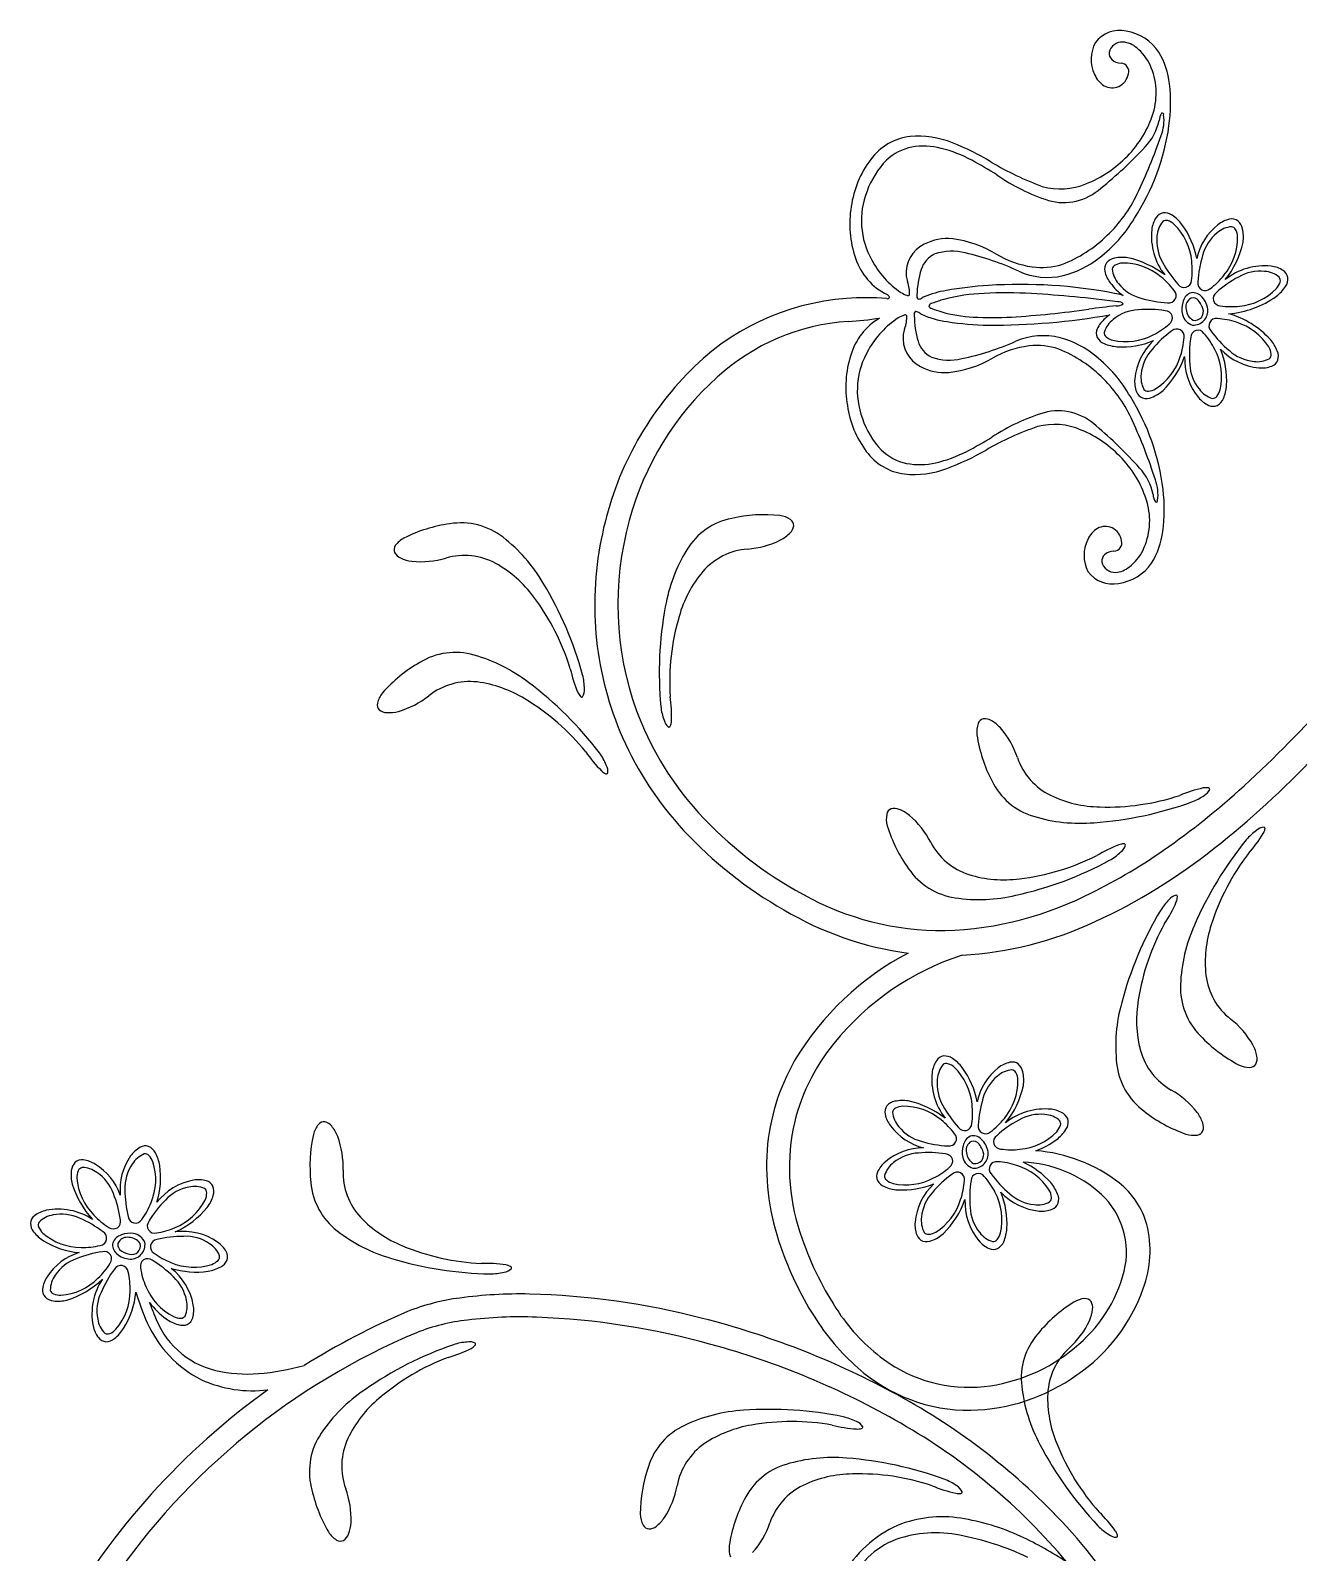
# Model space of a CAD drawing. Extents: x -4 to 4, y -4.07 to 4.07.
# Drawn here: x -3.013 to -1.74, y 2.048 to 3.576 of the extents above; entities that cross this region are included whole.
import ezdxf

# ---------------------------------------------------------------- set-up
doc = ezdxf.new("R2010")
doc.units = 0

msp = doc.modelspace()

# ---------------------------------------------------------------- linework, layer by layer
at = {"color": 7, "linetype": 'CONTINUOUS'}
for centre, radius, start, end in [((-1.920318, 3.545917), 0.029786, 76.787757, 143.652642), ((-1.921002, 3.527004), 0.048493, 33.790631, 81.113179), ((-1.913258, 3.546688), 0.035344, 151.466535, 205.311409), ((-1.917645, 3.550847), 0.013183, 85.722999, 167.929096), ((-1.91836, 3.541006), 0.023051, 47.910153, 85.775348), ((-1.921939, 3.552721), 0.008643, 174.136576, 225.280907), ((-1.918135, 3.557328), 0.014603, 227.394197, 267.945424), ((-1.932449, 3.521091), 0.047362, 24.904034, 51.413499), ((-1.947569, 3.513903), 0.077956, 5.976177, 30.932737), ((-1.922605, 3.540933), 0.024464, 202.484313, 238.025295), ((-1.928022, 3.534984), 0.017046, 294.343289, 350.656479), ((-1.918977, 3.534607), 0.008134, 342.914647, 447.757449), ((-1.951288, 3.512853), 0.06792, 342.82203, 384.514845), ((-1.927551, 3.534389), 0.01631, 240.591179, 293.69784), ((-2.029318, 3.502841), 0.160432, 351.776572, 366.865691), ((-1.987071, 3.523871), 0.105361, 315.222579, 342.844648), ((-2.124065, 3.413064), 0.056523, 96.365346, 144.101369), ((-2.122553, 3.374172), 0.095384, 68.617442, 94.677936), ((-2.096674, 3.511584), 0.228348, 327.013337, 352.022665), ((-2.192602, 3.203298), 0.280052, 59.112465, 68.01839), ((-2.08691, 3.384275), 0.103513, 143.252178, 171.892366), ((-1.898055, 3.693925), 0.292202, 238.934472, 250.069959), ((-1.996118, 3.529597), 0.115839, 291.421199, 316.363718), ((-1.97932, 3.482466), 0.065848, 253.829698, 292.792871), ((-2.085489, 3.381309), 0.105373, 170.404225, 198.96138), ((-1.874717, 3.38247), 0.010294, 99.084677, 148.028145), ((-1.875281, 3.378864), 0.01381, 55.252437, 94.404813), ((-2.025369, 3.458719), 0.139865, 307.343788, 329.275652), ((-1.857987, 3.371933), 0.030065, 147.875024, 172.834755), ((-1.889587, 3.356534), 0.040324, 37.428697, 56.635445), ((-1.92595, 3.330818), 0.084846, 10.778201, 36.294234), ((-1.78515, 3.334506), 0.058727, 128.085136, 168.030682), ((-1.802934, 3.356986), 0.030064, 102.874769, 127.834726), ((-1.807312, 3.376266), 0.010293, 54.084431, 103.028336), ((-1.810261, 3.374116), 0.013811, 10.251526, 49.403233), ((-1.836167, 3.368441), 0.040324, 352.429338, 371.635631), ((-1.825164, 3.369221), 0.062985, 174.111441, 218.178283), ((-1.882709, 3.381292), 0.088401, 320.965606, 348.142833), ((-2.125639, 3.366903), 0.062724, 198.433566, 243.80418), ((-2.094913, 3.328145), 0.025444, 114.213367, 162.654028), ((-2.08852, 3.301919), 0.052217, 74.968418, 108.800491), ((-2.133878, 3.091486), 0.26743, 65.079379, 77.276435), ((-1.999977, 3.422224), 0.095468, 284.098983, 308.51458), ((-1.922793, 3.333543), 0.01381, 100.252927, 139.405525), ((-1.917119, 3.307638), 0.040323, 82.428396, 101.635145), ((-1.933145, 3.253408), 0.096589, 52.746884, 77.236573), ((-2.031966, 3.308172), 0.091483, 162.46768, 178.728156), ((-1.992477, 3.397562), 0.069733, 245.681535, 283.058222), ((-1.924944, 3.336491), 0.010293, 144.084869, 193.027898), ((-1.905662, 3.34087), 0.030066, 192.874053, 217.83333), ((-1.774513, 3.276112), 0.063352, 84.208924, 128.60579), ((-1.771872, 3.30931), 0.030064, 57.872959, 82.833143), ((-1.761334, 3.326039), 0.010294, 9.085334, 58.027488), ((-2.029534, 2.962654), 0.357814, 93.533804, 100.367165), ((-2.019716, 2.815907), 0.504887, 79.199926, 93.619406), ((-1.886344, 3.353542), 0.053128, 215.848225, 235.612878), ((-1.787268, 3.340907), 0.040322, 307.428714, 326.635917), ((-1.76494, 3.326603), 0.013811, 325.252942, 364.404873), ((-2.176038, 3.061582), 0.245777, 94.234962, 136.4917), ((-2.173086, 3.01867), 0.28879, 86.169326, 94.190438), ((-2.152779, 3.308137), 0.001666, 232.548067, 364.464933), ((-2.155433, 3.306432), 0.004689, 23.040555, 63.325672), ((-2.120424, 3.308867), 0.003286, 156.028148, 240.188098), ((-2.122741, 3.313864), 0.007877, 274.978776, 306.222426), ((-2.096543, 3.26928), 0.043882, 116.800256, 119.402977), ((-2.078283, 3.214192), 0.101645, 98.85182, 111.980862), ((-1.943325, 3.218819), 0.094799, 73.467741, 78.92127), ((-1.834694, 3.295844), 0.022951, 162.732528, 193.120259), ((-1.843413, 3.300157), 0.013432, 117.11211, 169.276101), ((-1.843578, 3.298177), 0.010124, 129.543707, 195.308605), ((-1.846244, 3.300798), 0.006417, 51.852118, 126.086729), ((-1.846478, 3.301186), 0.011347, 45.4763, 105.627838), ((-1.85695, 3.290239), 0.021418, 17.040271, 46.768881), ((-1.85253, 3.293457), 0.021129, 7.252159, 48.471948), ((-1.817724, 3.385199), 0.094045, 274.241415, 305.762608), ((-2.210738, 3.609886), 0.326688, 273.195805, 278.778976), ((-2.127451, 3.231111), 0.065143, 120.872107, 163.303126), ((-2.123063, 3.29071), 0.003285, 118.731009, 202.898745), ((-2.034603, 3.289736), 0.091487, 180.190558, 196.450578), ((-2.125474, 3.285757), 0.007878, 52.699588, 83.940763), ((-2.098446, 3.329833), 0.043872, 239.51993, 242.123109), ((-2.080406, 3.374379), 0.091813, 245.171061, 262.095198), ((-2.047743, 3.951502), 0.671552, 269.643717, 280.115135), ((-1.915217, 3.263625), 0.030065, 130.306792, 155.266296), ((-1.904747, 3.253615), 0.044497, 124.266206, 132.251151), ((-1.842271, 3.294547), 0.015284, 194.833896, 252.769536), ((-1.839366, 3.29702), 0.014059, 186.193033, 239.946424), ((-1.846143, 3.294588), 0.014654, 267.436842, 366.017388), ((-1.844692, 3.293454), 0.008771, 258.722075, 380.43346), ((-1.835054, 3.204983), 0.089776, 42.431273, 74.305444), ((-2.177422, 3.065856), 0.218373, 93.965974, 132.127451), ((-2.048635, 3.563847), 0.283903, 261.002837, 269.337301), ((-1.996812, 3.199615), 0.069733, 75.859315, 113.236226), ((-1.933186, 3.271872), 0.010294, 155.113303, 204.056333), ((-2.09792, 3.270954), 0.025443, 196.263693, 244.70523), ((-2.132413, 3.508315), 0.26744, 281.642071, 293.838899), ((-2.004776, 3.175097), 0.09547, 50.403631, 74.819001), ((-1.930476, 3.274316), 0.013811, 208.736014, 247.887276), ((-1.919598, 3.298504), 0.040326, 246.504778, 265.710616), ((-1.917866, 3.342838), 0.08468, 266.785983, 292.092617), ((-1.844829, 3.220281), 0.060338, 133.048934, 174.669699), ((-1.897181, 3.224094), 0.084656, 356.782228, 382.096786), ((-1.774647, 3.297128), 0.06034, 223.048241, 264.669227), ((-1.799357, 3.239253), 0.040325, 21.505352, 40.712101), ((-1.774563, 3.248664), 0.013811, 343.737018, 382.889839), ((-2.086762, 3.217422), 0.10806, 162.549148, 189.741289), ((-2.091033, 3.297054), 0.052217, 250.117499, 283.949796), ((-2.030856, 3.139086), 0.13987, 29.642461, 51.573644), ((-1.940167, 3.278686), 0.09053, 314.777695, 340.581157), ((-1.794095, 3.245991), 0.060747, 177.550456, 219.574375), ((-1.777793, 3.267015), 0.030066, 265.306957, 290.266235), ((-1.770918, 3.248476), 0.010294, 290.112479, 339.05529), ((-2.117872, 3.003044), 0.328273, 136.070846, 169.169581), ((-2.123914, 3.006286), 0.298446, 132.074991, 164.942523), ((-1.874942, 3.223426), 0.030065, 175.304939, 200.26467), ((-2.103145, 3.087578), 0.228351, 6.895606, 31.904934), ((-1.89348, 3.216552), 0.010294, 200.112616, 249.054552), ((-1.902701, 3.244987), 0.040321, 291.504561, 310.712675), ((-1.85287, 3.222358), 0.040325, 336.50455, 355.710843), ((-2.092717, 3.213919), 0.101628, 188.362993, 216.636922), ((-1.893292, 3.220195), 0.01381, 253.734118, 292.887606), ((-1.817992, 3.226737), 0.030064, 220.304959, 245.265596), ((-1.82624, 3.208769), 0.010293, 245.114706, 294.058174), ((-1.828684, 3.21148), 0.013811, 298.736125, 337.887165), ((-1.907997, 2.901513), 0.292212, 108.848602, 119.98386), ((-1.985261, 3.114476), 0.065849, 66.124743, 105.087471), ((-2.002946, 3.067669), 0.115842, 42.554393, 67.496685), ((-2.128838, 3.1862), 0.056106, 215.934616, 262.669774), ((-2.193233, 3.397625), 0.280054, 290.899192, 299.805117), ((-2.126425, 3.225457), 0.095385, 264.240729, 290.300998), ((-1.993792, 3.073223), 0.105363, 16.074121, 43.695964), ((-1.957805, 3.083565), 0.06792, 334.402897, 376.096156), ((-2.035631, 3.095049), 0.16043, 352.052355, 367.141703), ((-2.29606, 3.019043), 0.068261, 101.13504, 148.649001), ((-2.276645, 2.943444), 0.146254, 83.898519, 102.878581), ((-2.264098, 3.064409), 0.024643, 55.91451, 83.010608), ((-2.572386, 2.935619), 0.146256, 97.754819, 116.734426), ((-2.580856, 3.013213), 0.06826, 51.984536, 99.498717), ((-2.110019, 2.999773), 0.313567, 164.452868, 199.931877), ((-2.277112, 3.097078), 0.036763, 297.27141, 315.800267), ((-2.25912, 3.08017), 0.012084, 313.800662, 352.691924), ((-2.254299, 3.078878), 0.007169, 358.043409, 415.968092), ((-1.929658, 3.054948), 0.024465, 120.893973, 156.43406), ((-1.93448, 3.061585), 0.01631, 65.22056, 118.328307), ((-1.934962, 3.060998), 0.017046, 8.2617, 64.575968), ((-1.954106, 3.082445), 0.077955, 327.984836, 352.942076), ((-2.641023, 3.054494), 0.007168, 144.662447, 202.587989), ((-2.626755, 3.044406), 0.024643, 117.621984, 144.718081), ((-2.637903, 2.939265), 0.161655, 30.387685, 52.196686), ((-2.115038, 2.999354), 0.331765, 168.635618, 203.654038), ((-2.288243, 2.989057), 0.066413, 94.46674, 139.002624), ((-2.299367, 3.141586), 0.086523, 273.944147, 296.86571), ((-1.920422, 3.049017), 0.035344, 153.606437, 207.452179), ((-1.925912, 3.061205), 0.008134, 271.161081, 376.005543), ((-2.636967, 3.057402), 0.012084, 207.941283, 246.832768), ((-2.626088, 3.079566), 0.036762, 244.834075, 263.362932), ((-2.620944, 3.129062), 0.086524, 263.767448, 286.688784), ((-2.577605, 2.982397), 0.066412, 61.630568, 106.166452), ((-2.604473, 2.936668), 0.11943, 36.096586, 60.712924), ((-2.216612, 2.969939), 0.161658, 148.436716, 170.24549), ((-1.929215, 3.043149), 0.008643, 133.637419, 184.78175), ((-1.924886, 3.044942), 0.013184, 190.990406, 273.196503), ((-1.925498, 3.038471), 0.014603, 90.97534, 131.526123), ((-1.927792, 3.068843), 0.048493, 277.804696, 325.127683), ((-1.939127, 3.074973), 0.047364, 307.505547, 334.015012), ((-2.246985, 2.95573), 0.119431, 139.920523, 164.536861), ((-1.927466, 3.049922), 0.029787, 215.266442, 282.130696), ((-1.925413, 3.05479), 0.023046, 273.138464, 311.010349), ((-2.81079, 2.832504), 0.364825, 15.316086, 31.116329), ((-2.69264, 2.867639), 0.231372, 16.91955, 37.046078), ((-2.017198, 2.930953), 0.364823, 169.517232, 185.317704), ((-2.757257, 3.858349), 1.417372, 312.748136, 322.879675), ((-2.140152, 2.922198), 0.231369, 163.587202, 183.713958), ((-2.586693, 2.88318), 0.068261, 73.980148, 121.49433), ((-2.611892, 2.793248), 0.161656, 52.383374, 74.192376), ((-2.549778, 2.814405), 0.146258, 119.750246, 138.729853), ((-2.342467, 2.963219), 0.131876, 192.36682, 203.150172), ((-2.572137, 2.855824), 0.066413, 83.625804, 128.161909), ((-2.579922, 2.803361), 0.119431, 58.092074, 82.708412), ((-2.732215, 2.629501), 0.364834, 37.311682, 53.111697), ((-2.516425, 2.914466), 0.059279, 0.428402, 14.063127), ((-2.640934, 2.894913), 0.024643, 139.618208, 166.714306), ((-2.667253, 2.975583), 0.086524, 285.763182, 308.684518), ((-2.635824, 2.706326), 0.231383, 38.915715, 59.041333), ((-2.451133, 2.916649), 0.013652, 202.73855, 224.09551), ((-2.459776, 2.908028), 0.001456, 217.089712, 308.002807), ((-2.46961, 2.913397), 0.012554, 328.72913, 366.919582), ((-2.501542, 2.888251), 0.131877, 357.482522, 368.266102), ((-2.657943, 2.898922), 0.007169, 166.660263, 224.585805), ((-2.655271, 2.903138), 0.012084, 229.937987, 268.829472), ((-2.653485, 2.927762), 0.036762, 266.829305, 285.358162), ((-2.111079, 3.001521), 0.313173, 200.298502, 220.816816), ((-2.321566, 2.903922), 0.059274, 186.568684, 200.204551), ((-2.364998, 2.886426), 0.012553, 193.713025, 231.90526), ((-2.372308, 2.877936), 0.001456, 252.634628, 343.545578), ((-2.383435, 2.88296), 0.013652, 336.537715, 357.894221), ((-2.038793, 2.871946), 0.024643, 160.480012, 187.575884), ((-2.055261, 2.877791), 0.007168, 102.607117, 160.53223), ((-2.055299, 2.8728), 0.012083, 58.367947, 97.259655), ((-2.067139, 2.851136), 0.036761, 41.835065, 60.364149), ((-2.104621, 2.818401), 0.086524, 18.509785, 41.431121), ((-2.105307, 3.005505), 0.34315, 203.942908, 222.677808), ((-1.918561, 2.890224), 0.146253, 188.464432, 207.444267), ((-2.346928, 2.926112), 0.131879, 214.362424, 225.145776), ((-2.489969, 2.815753), 0.059281, 22.422826, 36.057323), ((-1.959792, 2.867526), 0.066412, 199.03263, 243.568515), ((-2.402791, 3.487817), 0.933205, 308.240986, 316.666314), ((-2.430245, 2.84223), 0.013651, 224.734341, 246.091074), ((-2.43503, 2.830999), 0.001456, 239.082243, 329.994753), ((-2.446159, 2.832295), 0.012554, 350.724248, 388.914922), ((-1.986846, 2.85242), 0.068261, 205.699841, 253.213803), ((-2.336164, 3.411768), 0.803623, 304.932976, 312.313329), ((-1.808584, 2.686435), 0.131876, 102.048141, 112.831493), ((-1.833165, 2.802077), 0.013651, 81.107617, 102.46435), ((-1.841159, 2.819051), 0.012554, 298.277944, 336.467504), ((-1.831103, 2.814109), 0.001456, 357.191439, 448.107264), ((-2.051125, 3.056003), 0.394163, 221.113956, 240.477724), ((-1.937911, 2.915841), 0.119431, 244.48602, 269.102132), ((-1.971717, 3.144467), 0.364816, 274.082492, 289.882963), ((-1.932323, 3.027672), 0.231368, 268.152409, 288.279164), ((-1.869018, 2.85669), 0.059281, 291.13573, 304.770227), ((-2.129555, 2.78439), 0.024643, 168.972468, 196.068566), ((-2.146705, 2.787739), 0.007168, 111.099894, 169.025436), ((-2.146006, 2.782798), 0.012083, 66.858379, 105.749864), ((-2.154517, 2.759621), 0.036762, 50.327532, 68.856389), ((-2.186753, 2.721712), 0.086523, 27.001676, 49.923012), ((-1.959303, 2.941661), 0.161654, 253.002314, 274.811315), ((-2.047475, 3.060671), 0.423065, 222.861142, 240.326302), ((-2.013339, 2.820223), 0.146253, 196.956002, 215.935837), ((-1.747879, 2.724928), 0.059281, 125.969906, 139.604174), ((-1.888672, 2.838134), 0.131875, 317.910724, 328.694304), ((-1.774223, 2.763644), 0.012554, 94.272234, 132.462239), ((-1.78761, 2.776789), 0.013652, 328.276482, 349.633669), ((-1.77557, 2.774767), 0.001456, 342.642051, 433.554562), ((-2.050767, 2.791685), 0.066412, 207.524456, 252.060341), ((-2.189347, 3.200816), 0.54661, 295.435727, 304.978206), ((-2.192067, 3.216904), 0.589998, 294.788434, 308.452848), ((-1.874476, 2.63491), 0.131874, 110.540085, 121.323666), ((-1.959389, 2.79437), 0.05928, 299.629651, 313.264376), ((-1.915864, 2.745652), 0.013652, 89.596828, 110.953561), ((-1.926276, 2.761258), 0.012553, 306.772829, 344.964172), ((-1.915601, 2.757857), 0.001456, 5.687864, 96.598619), ((-1.510058, 2.533053), 0.364837, 140.85971, 156.659497), ((-1.607346, 2.608773), 0.231365, 142.462468, 162.589678), ((-2.103457, 3.063835), 0.364823, 282.574162, 298.374405), ((-2.047249, 2.954135), 0.231371, 276.644486, 296.770787), ((-2.075294, 2.772749), 0.06826, 214.191839, 261.705801), ((-2.03626, 2.842702), 0.119431, 252.977801, 277.593912), ((-2.097505, 2.960251), 0.28807, 239.120248, 268.548644), ((-2.103924, 3.009117), 0.336844, 269.850791, 296.318873), ((-2.06123, 2.865081), 0.161657, 261.493781, 283.302555), ((-1.860573, 2.695495), 0.012554, 102.714043, 140.903603), ((-1.863539, 2.7063), 0.001456, 351.080878, 441.995923), ((-1.875745, 2.706532), 0.013652, 336.720536, 358.077042), ((-2.087992, 2.977455), 0.330758, 239.288066, 262.314224), ((-1.565438, 2.506195), 0.364814, 149.301557, 165.102256), ((-1.828829, 2.661066), 0.059282, 134.413675, 148.047715), ((-1.984724, 2.752379), 0.131881, 326.352761, 337.135884), ((-2.100284, 3.016391), 0.369479, 273.438302, 294.90363), ((-1.672757, 2.566801), 0.231375, 150.905734, 171.031807), ((-1.697437, 2.61167), 0.161658, 155.931077, 177.739851), ((-1.714758, 2.640381), 0.119432, 161.64002, 186.256131), ((-1.99821, 2.393946), 0.288712, 117.657873, 149.199304), ((-1.99447, 2.388274), 0.272463, 107.880464, 141.196872), ((-1.790771, 2.615101), 0.068261, 177.527868, 225.04205), ((-1.767586, 2.63566), 0.066414, 187.173429, 231.708872), ((-1.76231, 2.556442), 0.161655, 164.373248, 186.182249), ((-1.783658, 2.582298), 0.11943, 170.082002, 194.69834), ((-1.86173, 2.515137), 0.086522, 29.311257, 52.233047), ((-1.73256, 2.667098), 0.146255, 223.297812, 242.277648), ((-2.04924, 2.431052), 0.202977, 140.919112, 167.892713), ((-1.835218, 2.569873), 0.066413, 195.615662, 240.151105), ((-1.818467, 2.539725), 0.036761, 10.376157, 28.905242), ((-2.061185, 2.435732), 0.213254, 150.178859, 175.63717), ((-2.078421, 2.525743), 0.030064, 147.873592, 172.834003), ((-2.095149, 2.536279), 0.010294, 99.082992, 148.025803), ((-2.095713, 2.532674), 0.013811, 55.252994, 94.404256), ((-2.110018, 2.510344), 0.040323, 37.428941, 56.63569), ((-2.023366, 2.510795), 0.030065, 102.873713, 127.83367), ((-2.027744, 2.530076), 0.010293, 54.085087, 103.027679), ((-2.030693, 2.527926), 0.01381, 10.252927, 49.405525), ((-1.855134, 2.546133), 0.068261, 185.970432, 233.484614), ((-1.789471, 2.559621), 0.024643, 243.164504, 270.260601), ((-1.789385, 2.542146), 0.007169, 270.207846, 328.132959), ((-1.794109, 2.543756), 0.012084, 333.485141, 372.376848), ((-2.045596, 2.523032), 0.062986, 174.112127, 218.178528), ((-2.146382, 2.484628), 0.084847, 10.778748, 36.294781), ((-2.005577, 2.488314), 0.058732, 128.088031, 168.030019), ((-2.056596, 2.522252), 0.040321, 352.428055, 371.635486), ((-2.103137, 2.5351), 0.088397, 320.964981, 348.143789), ((-1.910647, 2.436836), 0.086521, 37.753748, 60.675538), ((-2.145376, 2.490301), 0.010293, 144.084869, 193.027898), ((-2.143226, 2.487352), 0.013811, 100.251303, 139.403456), ((-2.137551, 2.461448), 0.040323, 82.428396, 101.635145), ((-2.153574, 2.407221), 0.096585, 52.747001, 77.237597), ((-1.994946, 2.429924), 0.063349, 84.207472, 128.606324), ((-1.992304, 2.463118), 0.030066, 57.873752, 82.83235), ((-1.805189, 2.60611), 0.146251, 231.740135, 250.720198), ((-2.705152, 2.461852), 0.024643, 139.586828, 166.682926), ((-2.718452, 2.473186), 0.007169, 81.716864, 139.642191), ((-2.720268, 2.468536), 0.012084, 37.473281, 76.364988), ((-2.739056, 2.452519), 0.036761, 20.941887, 39.470972), ((-2.126095, 2.494679), 0.030065, 192.873582, 217.833313), ((-2.101638, 2.512528), 0.060336, 216.974373, 255.32706), ((-1.981766, 2.479849), 0.010293, 9.085138, 58.027511), ((-1.985372, 2.480413), 0.013811, 325.253884, 364.40626), ((-1.871463, 2.467507), 0.036762, 18.820784, 37.349868), ((-1.847961, 2.475072), 0.012084, 341.92547, 380.817178), ((-2.586303, 2.436051), 0.146257, 167.571489, 186.551324), ((-2.785746, 2.435303), 0.086523, 357.61669, 380.538253), ((-2.046239, 2.434791), 0.205172, 169.089356, 200.450197), ((-2.063845, 2.453967), 0.013433, 117.112332, 169.275018), ((-2.064009, 2.451987), 0.010126, 129.548555, 195.309447), ((-2.066677, 2.454607), 0.006418, 51.849176, 126.073695), ((-2.06691, 2.454995), 0.011347, 45.477155, 105.626983), ((-2.077382, 2.444048), 0.021418, 17.041717, 46.770779), ((-2.072962, 2.447268), 0.021129, 7.251184, 48.470308), ((-2.030219, 2.524578), 0.077721, 289.671927, 307.232327), ((-2.007702, 2.494719), 0.040324, 307.429169, 326.635462), ((-1.845703, 2.491445), 0.024643, 251.60957, 278.705668), ((-1.843052, 2.474173), 0.007168, 278.649484, 336.574596), ((-2.864131, 2.412302), 0.05901, 145.075297, 185.310201), ((-2.887961, 2.428736), 0.030063, 119.795323, 144.75528), ((-2.897761, 2.445906), 0.010294, 71.006995, 119.949149), ((-2.899956, 2.44299), 0.013811, 27.175326, 66.326144), ((-2.923087, 2.430021), 0.040324, 9.352721, 28.558787), ((-2.037326, 2.436097), 0.237026, 176.16381, 199.881731), ((-2.117176, 2.395151), 0.05901, 89.752295, 129.988976), ((-2.055126, 2.449654), 0.022951, 162.731872, 193.119152), ((-2.062704, 2.448357), 0.015284, 194.83317, 252.772248), ((-2.059797, 2.45083), 0.01406, 186.193486, 239.943408), ((-2.066575, 2.448399), 0.014654, 267.438787, 366.017251), ((-2.065124, 2.447263), 0.008772, 258.723004, 380.432004), ((-2.016382, 2.294817), 0.15706, 52.375328, 85.498527), ((-2.931969, 2.426746), 0.04032, 173.426365, 192.633797), ((-2.958272, 2.430113), 0.013809, 135.657866, 174.81091), ((-2.961398, 2.431993), 0.010294, 82.03519, 130.97625), ((-2.964056, 2.412403), 0.030063, 57.231186, 82.190238), ((-2.979679, 2.386465), 0.060336, 19.736246, 58.087596), ((-2.967087, 2.424385), 0.084669, 342.967793, 368.276917), ((-2.632919, 2.429549), 0.066413, 178.139549, 222.675212), ((-2.153619, 2.425682), 0.010294, 155.113741, 204.055895), ((-2.13565, 2.417435), 0.030065, 130.306679, 155.26641), ((-2.020999, 2.318057), 0.121741, 47.22126, 88.071562), ((-2.050982, 2.364413), 0.082667, 41.661901, 65.653687), ((-2.879362, 2.447497), 0.096589, 197.82668, 222.315463), ((-2.838577, 2.36245), 0.060336, 100.392628, 142.013836), ((-2.844367, 2.392165), 0.030066, 74.79601, 99.754835), ((-2.839155, 2.411238), 0.010293, 26.007485, 74.949639), ((-2.842768, 2.410729), 0.01381, 342.173855, 381.326453), ((-2.663585, 2.425084), 0.06826, 184.806732, 232.321132), ((-2.150908, 2.428126), 0.013811, 208.735457, 247.887833), ((-2.140031, 2.452312), 0.040324, 246.504209, 265.711185), ((-2.138295, 2.496628), 0.08466, 266.782927, 292.095673), ((-2.065264, 2.374093), 0.060336, 133.048293, 174.671718), ((-2.019788, 2.393065), 0.040323, 21.503862, 40.71061), ((-1.973632, 2.353699), 0.084351, 16.254858, 50.957325), ((-2.868294, 2.417914), 0.040322, 324.351806, 343.558555), ((-2.160589, 2.432488), 0.090517, 314.776719, 340.584028), ((-2.014524, 2.399804), 0.060752, 177.552398, 219.573659), ((-1.995079, 2.450939), 0.060341, 223.04863, 264.669173), ((-2.117621, 2.377902), 0.084665, 356.783474, 382.095541), ((-1.991351, 2.402285), 0.010294, 290.115101, 339.057256), ((-1.994996, 2.402474), 0.013811, 343.736234, 382.887496), ((-1.992364, 2.349504), 0.079212, 346.124049, 406.974632), ((-3.002763, 2.377907), 0.010293, 127.03246, 175.976365), ((-2.990791, 2.362175), 0.030062, 102.227429, 127.187612), ((-2.985193, 2.329725), 0.062977, 56.882407, 100.953003), ((-2.90516, 2.452254), 0.090521, 294.480558, 320.285377), ((-2.595248, 2.466883), 0.119432, 223.592906, 248.209244), ((-1.998225, 2.420823), 0.030064, 265.307044, 290.267228), ((-2.999221, 2.378788), 0.01381, 180.658654, 219.81103), ((-2.978241, 2.395007), 0.040322, 218.426369, 237.633345), ((-2.912947, 2.34569), 0.022947, 81.940918, 112.331125), ((-2.912323, 2.353351), 0.015281, 22.28808, 80.232098), ((-2.859709, 2.309645), 0.060747, 55.488682, 97.510828), ((-2.606025, 2.498635), 0.161656, 232.109066, 253.918067), ((-2.095376, 2.377236), 0.030064, 175.306645, 200.266376), ((-2.123134, 2.398798), 0.040322, 291.504788, 310.712447), ((-2.073301, 2.376169), 0.040324, 336.503573, 355.709866), ((-1.998554, 2.35129), 0.109051, 339.443331, 373.803945), ((-2.955835, 2.433498), 0.084845, 238.768365, 264.283944), ((-2.919307, 2.356953), 0.011346, 169.435744, 229.586427), ((-2.918012, 2.353991), 0.013432, 105.788558, 157.951244), ((-2.918901, 2.356754), 0.006417, 148.981427, 223.213978), ((-2.916054, 2.354328), 0.010125, 79.756306, 145.514458), ((-2.91453, 2.350237), 0.014058, 35.117524, 88.872), ((-2.911448, 2.355856), 0.008771, 254.627383, 376.342857), ((-2.912707, 2.357201), 0.014653, 269.044835, 367.628979), ((-2.84264, 2.335148), 0.030064, 29.797354, 54.756858), ((-2.550146, 2.56937), 0.23137, 247.259615, 267.38637), ((-1.939365, 2.465337), 0.339143, 198.898865, 212.089125), ((-1.945592, 2.461814), 0.309074, 198.624886, 213.950623), ((-2.113913, 2.370362), 0.010294, 200.113218, 249.055153), ((-2.113724, 2.374006), 0.01381, 253.73434, 292.887384), ((-2.038424, 2.380549), 0.030064, 220.306452, 245.266636), ((-2.046671, 2.362579), 0.010293, 245.111888, 294.055355), ((-2.049116, 2.36529), 0.013811, 298.735902, 337.887388), ((-2.947082, 2.29292), 0.058731, 107.032721, 146.974043), ((-2.912143, 2.363663), 0.021128, 226.589886, 267.809897), ((-2.909328, 2.368349), 0.021417, 228.291806, 258.021543), ((-2.828385, 2.347144), 0.01381, 297.176004, 336.328825), ((-2.82547, 2.344949), 0.010293, 341.00747, 389.950281), ((-2.545291, 2.692554), 0.364839, 253.189395, 268.989182), ((-2.556236, 2.206442), 0.131874, 81.15465, 91.93823), ((-2.971044, 2.308657), 0.030064, 147.22963, 172.189361), ((-3.002297, 2.385978), 0.088404, 286.919626, 314.095496), ((-2.887987, 2.287485), 0.063344, 146.454682, 190.854858), ((-2.908928, 2.285764), 0.060338, 10.392958, 52.014388), ((-2.846993, 2.414259), 0.084653, 252.9652, 278.279757), ((-2.841353, 2.370275), 0.040322, 279.350591, 298.557339), ((-2.55198, 2.387051), 0.059281, 270.245023, 283.879519), ((-2.539374, 2.341951), 0.012554, 277.386516, 315.577636), ((-2.53796, 2.323244), 0.013652, 60.210473, 81.567433), ((-2.531741, 2.333749), 0.001456, 336.301411, 427.212167), ((-2.055981, 2.366858), 0.145143, 308.532558, 345.496089), ((-2.990636, 2.311317), 0.010293, 172.035347, 220.978377), ((-2.996743, 2.319573), 0.090178, 328.821055, 353.443736), ((-2.690386, 2.372472), 0.225793, 196.253183, 204.565446), ((-2.521678, 1.859918), 0.44771, 88.802916, 97.751176), ((-2.530582, 1.548291), 0.759459, 75.370303, 88.622466), ((-2.061755, 2.37107), 0.175212, 304.346174, 340.644039), ((-2.988754, 2.314444), 0.01381, 225.658864, 264.810349), ((-2.985388, 2.340747), 0.040322, 263.427393, 282.633686), ((-4.191895, 1.782487), 1.397422, 21.16361, 21.701043), ((-2.834142, 2.342255), 0.073338, 215.946801, 234.276872), ((-2.879209, 2.291554), 0.030064, 344.795792, 369.75575), ((-2.555094, 2.090965), 0.214275, 97.229836, 111.774179), ((-1.888622, 2.175415), 0.146257, 121.966242, 140.94585), ((-1.953332, 2.278387), 0.024644, 93.9823, 121.078172), ((-1.954539, 2.295821), 0.007169, 36.110609, 94.035506), ((-1.983721, 2.296084), 0.036762, 335.337163, 353.866247), ((-1.959132, 2.293866), 0.012084, 351.867095, 390.758802), ((-2.788156, 2.32665), 0.117827, 204.065689, 243.082735), ((-2.807224, 2.314611), 0.08605, 198.714435, 256.538126), ((-2.853462, 2.315481), 0.040321, 234.351579, 253.558783), ((-2.860647, 2.289956), 0.013811, 252.17542, 291.327128), ((-2.860138, 2.286343), 0.010293, 296.007704, 344.94942), ((-2.344131, 1.607392), 0.741788, 113.051133, 122.090238), ((-2.552897, 2.084419), 0.198138, 96.282816, 111.511355), ((-2.520995, 1.840438), 0.444174, 87.949085, 96.929152), ((-2.534151, 1.526337), 0.758547, 74.397776, 87.805028), ((-2.543758, 1.473448), 0.835226, 61.796749, 75.792497), ((-2.028069, 2.409457), 0.234304, 212.035592, 228.734968), ((-2.042611, 2.396656), 0.192205, 213.99023, 233.512592), ((-2.028686, 2.317402), 0.086523, 312.011744, 334.93308), ((-2.920816, 2.281924), 0.030063, 192.229486, 217.189443), ((-2.936549, 2.269952), 0.010293, 217.035645, 265.977143), ((-2.93743, 2.273493), 0.01381, 270.655934, 309.808533), ((-2.353419, 1.622858), 0.700885, 112.846881, 145.621015), ((-2.953647, 2.294471), 0.04032, 308.425509, 327.633168), ((-1.950523, 2.222964), 0.068261, 139.202324, 186.716066), ((-2.469461, 1.911835), 0.364837, 109.054909, 124.854924), ((-2.630438, 2.370646), 0.131873, 286.105509, 296.889546), ((-2.570449, 2.200244), 0.059275, 94.165851, 107.801718), ((-2.572433, 2.247025), 0.012554, 62.465728, 100.657071), ((-2.576882, 2.26525), 0.013651, 296.473779, 317.831648), ((-2.567716, 2.257188), 0.001456, 310.837878, 401.748829), ((-2.539271, 1.484556), 0.80019, 60.045264, 74.849349), ((-2.074731, 2.383734), 0.170076, 276.327071, 309.932196), ((-1.92588, 2.204177), 0.066413, 132.53444, 177.070324), ((-2.795744, 2.364434), 0.137177, 256.719406, 274.788941), ((-2.803447, 2.471605), 0.24462, 274.491179, 285.467526), ((-2.512229, 2.027451), 0.231375, 110.658142, 130.78467), ((-2.071103, 2.358539), 0.167652, 228.312524, 270.571034), ((-2.071088, 2.358494), 0.14459, 233.592494, 275.994285), ((-2.78976, 2.336039), 0.125601, 245.674585, 276.855697), ((-2.073671, 2.381148), 0.190301, 271.27618, 305.59646), ((-2.35073, 1.619362), 0.728176, 125.614394, 150.362575), ((-2.587271, 2.077399), 0.161659, 124.126238, 145.935012), ((-2.586861, 2.110929), 0.119433, 129.835047, 154.451385), ((-2.460339, 1.623558), 0.663519, 43.400525, 62.018861), ((-1.857699, 2.233293), 0.161657, 186.504179, 208.312953), ((-1.872851, 2.203378), 0.11943, 177.987741, 202.604305), ((-2.287769, 2.029476), 0.161655, 93.441265, 115.250266), ((-2.270946, 1.826986), 0.364819, 78.36917, 94.169641), ((-2.327838, 2.11384), 0.06826, 115.037835, 162.552016), ((-2.270306, 2.0581), 0.11943, 99.149805, 123.766143), ((-2.248724, 1.948221), 0.231375, 79.973227, 100.099528), ((-2.175244, 2.30369), 0.131875, 255.420601, 266.204182), ((-2.210613, 2.12653), 0.059276, 63.481919, 77.11733), ((-2.188447, 2.167775), 0.012554, 31.782006, 69.972903), ((-2.182972, 2.18572), 0.013652, 265.789261, 287.146448), ((-2.179203, 2.174108), 0.001456, 280.144389, 371.056899), ((-2.445202, 1.643073), 0.615881, 39.930406, 60.264098), ((-2.664784, 2.129505), 0.068262, 145.72316, 193.237341), ((-2.634244, 2.134758), 0.066414, 155.369048, 199.904711), ((-2.298894, 2.102773), 0.066413, 124.683787, 169.219671), ((-1.676661, 2.325556), 0.364826, 207.584459, 223.384702), ((-1.768071, 2.242848), 0.231362, 201.654472, 221.78191), ((-2.208082, 1.981808), 0.161657, 84.998636, 106.807637), ((-2.221171, 1.77903), 0.364834, 69.927083, 85.727098), ((-2.254829, 2.086227), 0.146257, 160.807892, 179.7875), ((-2.23533, 2.071141), 0.068262, 106.595715, 154.109677), ((-2.186605, 2.007559), 0.119431, 90.707518, 115.323856), ((-2.18139, 1.895705), 0.231373, 71.530322, 91.65685), ((-2.587908, 2.143017), 0.146257, 191.493452, 210.473287), ((-2.777772, 2.081948), 0.086522, 357.506578, 380.428368), ((-2.449276, 2.130603), 0.086524, 326.820894, 349.74223), ((-2.208325, 2.055945), 0.066414, 116.241188, 160.776631), ((-2.056518, 2.236531), 0.131873, 246.978456, 257.762266), ((-2.117511, 2.066486), 0.059275, 55.038357, 68.673996), ((-2.08953, 2.104029), 0.012553, 23.337174, 61.529185), ((-2.079458, 2.108936), 0.001456, 271.702762, 362.612738), ((-2.16717, 2.03311), 0.146254, 152.365266, 171.345329), ((-2.08148, 2.120975), 0.013652, 257.348117, 278.705077), ((-2.728047, 2.080042), 0.036762, 338.572914, 357.101999), ((-2.376444, 2.08706), 0.024643, 180.676054, 207.772152), ((-2.407484, 2.103586), 0.036762, 307.888521, 326.417378), ((-2.352991, 2.105551), 0.086523, 318.378848, 341.300638), ((-2.098197, 1.964117), 0.119841, 81.041676, 111.873116), ((-2.112201, 1.866138), 0.218811, 64.849198, 81.414523), ((-2.373734, 1.708816), 0.542019, 16.929435, 43.142625), ((-2.031647, 1.993302), 0.13187, 35.549301, 46.33311), ((-2.692919, 2.08167), 0.024643, 211.360929, 238.457027), ((-2.705221, 2.070632), 0.012084, 301.67841, 340.569895), ((-2.391902, 2.078912), 0.007169, 207.718163, 265.64392), ((-2.392656, 2.083846), 0.012084, 270.994189, 309.885674), ((-2.093894, 1.966442), 0.119386, 114.205711, 150.748248), ((-2.104962, 1.946599), 0.121299, 78.373883, 109.009498), ((-2.133072, 1.786041), 0.284268, 64.793892, 79.345995), ((-2.159656, 1.758129), 0.336761, 56.325161, 65.350765), ((-1.899621, 2.11661), 0.059279, 224.638028, 238.272753), ((-1.923028, 2.076053), 0.012554, 231.782849, 269.973746), ((-1.935405, 2.061954), 0.013652, 14.605816, 35.963231), ((-1.923548, 2.064861), 0.001456, 290.694444, 381.605784), ((-2.702054, 2.066773), 0.007169, 238.402762, 296.327659), ((-2.287342, 2.051788), 0.024643, 172.234259, 199.330356), ((-2.112015, 1.980149), 0.087385, 111.803265, 155.921996)]:
    msp.add_arc(centre, radius, start, end, dxfattribs=at)
at = {"color": 1, "linetype": 'CONTINUOUS'}
for centre, radius, start, end in [((-1.933417, 3.496477), 0.054136, 315.90207, 347.951325), ((-1.864671, 3.483818), 0.01586, 146.709747, 175.084112), ((-1.915825, 3.48544), 0.040325, 338.078617, 367.740747), ((-1.877186, 3.491338), 0.001399, 340.516475, 482.069108), ((-2.362404, 3.634613), 0.511092, 334.126073, 341.256866), ((-2.118894, 3.408759), 0.05072, 100.882073, 133.778117), ((-2.11658, 3.389887), 0.069701, 75.522077, 99.821652), ((-2.131901, 3.327164), 0.134266, 61.679487, 75.883232), ((-2.200579, 3.742423), 0.417254, 308.839997, 317.177665), ((-2.095655, 3.387028), 0.082506, 134.989405, 160.727014), ((-2.265292, 3.080697), 0.414514, 57.613161, 61.610396), ((-1.930884, 3.592871), 0.197277, 235.273583, 252.132073), ((-2.09954, 3.384776), 0.079655, 158.274589, 209.79149), ((-1.97616, 3.458189), 0.055228, 253.966595, 312.428082), ((-2.025166, 3.468396), 0.135145, 313.343804, 335.137815), ((-2.101647, 3.331757), 0.032749, 116.535567, 184.38931), ((-2.093311, 3.318049), 0.048755, 83.225101, 118.102915), ((-2.101137, 3.257449), 0.109857, 58.763909, 82.900534), ((-2.025161, 3.464685), 0.132468, 290.907496, 314.444239), ((-1.992476, 3.438777), 0.101539, 239.39637, 261.392726), ((-2.088464, 3.387908), 0.090867, 208.035228, 235.795067), ((-1.998496, 3.406213), 0.068449, 262.295146, 287.520951), ((-1.320542, 3.519577), 0.835719, 193.163984, 193.578805), ((-2.162159, 3.312251), 0.031297, 356.501616, 380.798472), ((-2.120649, 3.344383), 0.03684, 239.141317, 249.524453), ((-2.132474, 3.311474), 0.001923, 236.484434, 323.923901), ((-2.106933, 3.296812), 0.005211, 100.376275, 152.722944), ((-2.065127, 3.192009), 0.117947, 105.445576, 111.24794), ((-2.049262, 3.128886), 0.183022, 92.139985, 104.970216), ((-2.033719, 2.846365), 0.465953, 86.888675, 92.752649), ((-2.075551, 2.147942), 1.165624, 82.424115, 86.698801), ((-1.922791, 3.30954), 0.010295, 266.061801, 306.960049), ((-1.920773, 3.298455), 0.005058, 34.417024, 102.60023), ((-2.092603, 3.211081), 0.090865, 123.122014, 150.882982), ((-2.123957, 3.255203), 0.036843, 109.394404, 119.776396), ((-2.13516, 3.288331), 0.001923, 35.000432, 122.435161), ((-2.164848, 3.288115), 0.031291, 338.118764, 362.417659), ((-2.107781, 3.300663), 0.004057, 201.125779, 260.640281), ((-2.068747, 3.396247), 0.107207, 248.268672, 253.430378), ((-2.060316, 3.426873), 0.138967, 253.699944, 267.25428), ((-2.047786, 3.624409), 0.336889, 266.734999, 273.266554), ((-2.093608, 4.316557), 1.030543, 273.617279, 277.953594), ((-1.777547, 1.982962), 1.324374, 96.327064, 97.526139), ((-2.104721, 3.26747), 0.03275, 174.528956, 242.382489), ((-1.327562, 3.065041), 0.835441, 165.34167, 165.756721), ((-2.103617, 3.21442), 0.079655, 149.126415, 200.64397), ((-1.997589, 3.158404), 0.101542, 97.525378, 119.52128), ((-2.002993, 3.191077), 0.068452, 71.397376, 96.622729), ((-2.030756, 3.133121), 0.132468, 44.474001, 68.010971), ((-2.102807, 3.341753), 0.109856, 276.017381, 300.154234), ((-2.096127, 3.281018), 0.048756, 240.814603, 275.692418), ((-2.030838, 3.129406), 0.135153, 23.780751, 45.573627), ((-1.981642, 3.13869), 0.055227, 46.489658, 104.95093), ((-2.099772, 3.212096), 0.082509, 198.191136, 223.928293), ((-1.938918, 3.003176), 0.197277, 106.785623, 123.644113), ((-2.211381, 2.858743), 0.417249, 41.740963, 50.07886), ((-2.371197, 2.969564), 0.511149, 17.662207, 24.792313), ((-2.263574, 3.521541), 0.414475, 297.307073, 301.304996), ((-2.123419, 3.190806), 0.05072, 225.139853, 258.035897), ((-2.134884, 3.272633), 0.134267, 283.0348, 297.238545), ((-2.120748, 3.209629), 0.0697, 259.095513, 283.395314), ((-1.939629, 3.099601), 0.054137, 10.965823, 43.015078), ((-1.921834, 3.110304), 0.040328, 351.176268, 380.836821), ((-1.870655, 3.11096), 0.015861, 183.834977, 212.208214), ((-1.88331, 3.103677), 0.001399, 236.843928, 378.397628)]:
    msp.add_arc(centre, radius, start, end, dxfattribs=at)
at = {"color": 2, "linetype": 'CONTINUOUS'}
for centre, radius, start, end in [((-1.857418, 3.367708), 0.025191, 139.810042, 176.414235), ((-1.873435, 3.379735), 0.00532, 72.956418, 127.342678), ((-1.877506, 3.367128), 0.018567, 48.778676, 72.346714), ((-1.906711, 3.338708), 0.059278, 5.251335, 45.646641), ((-1.805519, 3.353598), 0.025189, 94.809406, 131.416503), ((-1.80834, 3.373425), 0.00532, 27.95459, 82.339551), ((-1.84041, 3.364632), 0.042405, 173.703152, 210.571786), ((-1.795665, 3.339394), 0.042407, 128.704225, 165.571519), ((-1.860881, 3.367945), 0.059278, 320.251906, 360.646101), ((-1.820134, 3.36739), 0.018568, 3.779233, 27.346364), ((-1.732307, 3.317849), 0.109253, 162.907141, 177.190334), ((-1.922103, 3.335463), 0.00532, 117.958363, 172.342457), ((-1.902274, 3.338284), 0.02519, 184.80911, 221.414197), ((-1.916068, 3.32367), 0.018567, 93.778442, 117.345573), ((-1.916621, 3.28293), 0.059271, 50.249464, 90.648325), ((-1.780381, 3.394197), 0.109245, 207.907938, 222.192501), ((-1.919589, 3.335491), 0.072424, 351.48373, 366.853501), ((-1.77917, 3.291729), 0.042409, 83.705525, 120.570585), ((-1.776096, 3.308738), 0.025193, 49.811836, 86.413126), ((-1.888072, 3.348138), 0.042406, 218.704082, 255.570929), ((-1.923446, 3.271546), 0.072416, 36.484746, 51.857027), ((-1.855307, 3.325053), 0.00735, 215.110503, 357.7587), ((-1.834188, 3.321942), 0.00735, 170.112061, 312.753602), ((-1.872264, 3.37478), 0.07243, 306.483594, 321.852909), ((-1.749605, 3.231696), 0.109252, 117.907223, 132.190644), ((-1.805094, 3.358026), 0.059271, 275.250164, 315.650135), ((-1.776674, 3.328829), 0.018566, 318.77444, 342.342705), ((-1.764068, 3.324757), 0.005319, 342.952928, 397.343085), ((-1.86653, 3.411486), 0.109243, 252.907152, 267.192172), ((-1.870619, 3.309616), 0.00735, 260.114613, 402.753279), ((-1.81875, 3.30663), 0.00735, 125.113344, 267.755187), ((-1.911369, 3.265457), 0.025191, 126.725046, 163.330133), ((-1.899495, 3.252896), 0.042407, 92.568408, 129.436149), ((-1.89143, 3.186459), 0.109257, 80.950237, 95.233202), ((-1.874498, 3.28701), 0.00735, 305.382924, 448.02976), ((-1.823122, 3.279272), 0.00735, 80.383084, 223.029163), ((-1.826118, 3.214219), 0.072423, 71.284946, 86.655858), ((-1.808313, 3.370942), 0.072455, 261.487456, 276.850839), ((-1.930196, 3.272294), 0.00532, 175.802438, 230.189781), ((-1.914033, 3.322578), 0.05927, 257.491042, 297.891235), ((-1.803563, 3.185685), 0.109251, 125.949052, 140.232702), ((-1.918381, 3.335133), 0.072429, 296.285434, 311.654977), ((-1.862685, 3.268754), 0.007351, 350.385319, 493.027011), ((-1.841376, 3.267459), 0.00735, 35.385224, 178.029791), ((-1.889512, 3.223569), 0.072443, 26.286112, 41.652462), ((-1.740049, 3.338394), 0.109254, 215.94846, 230.231881), ((-1.82032, 3.22616), 0.059275, 32.492467, 72.889772), ((-1.921866, 3.282596), 0.018567, 230.796463, 254.364048), ((-1.856237, 3.226956), 0.042409, 137.569075, 174.435029), ((-1.927746, 3.271753), 0.072432, 341.286042, 356.654673), ((-1.740834, 3.250524), 0.109249, 170.948279, 185.232385), ((-1.876947, 3.227923), 0.059271, 347.491181, 387.891152), ((-1.781323, 3.285718), 0.042408, 227.568528, 264.436045), ((-1.786505, 3.248899), 0.018567, 5.794764, 29.362575), ((-1.915794, 3.265952), 0.059273, 302.49181, 342.89067), ((-1.807262, 3.242462), 0.042408, 182.569078, 219.435479), ((-1.78181, 3.268441), 0.025193, 261.727177, 298.328243), ((-1.773331, 3.250292), 0.00532, 310.797099, 365.184441), ((-1.873517, 3.227443), 0.025191, 171.725642, 208.330729), ((-1.891664, 3.218965), 0.00532, 220.797748, 275.183792), ((-1.893058, 3.232139), 0.018567, 275.795253, 299.363518), ((-1.819825, 3.230586), 0.02519, 216.724376, 253.330803), ((-1.826661, 3.211761), 0.00532, 265.803088, 320.189131), ((-1.836963, 3.220091), 0.018568, 320.795343, 344.361114), ((-2.07785, 2.521517), 0.025191, 139.810153, 176.414124), ((-2.093866, 2.533544), 0.00532, 72.95566, 127.343435), ((-2.097938, 2.520939), 0.018566, 48.774326, 72.342818), ((-2.060843, 2.518442), 0.042404, 173.702558, 210.571861), ((-2.127138, 2.492519), 0.059272, 5.250486, 45.64868), ((-2.016098, 2.493204), 0.042406, 128.703516, 165.571033), ((-2.025951, 2.507406), 0.02519, 94.809352, 131.414439), ((-2.081307, 2.521753), 0.059272, 320.249919, 360.64878), ((-2.028772, 2.527236), 0.00532, 27.953508, 82.340634), ((-2.040566, 2.521201), 0.018568, 3.776431, 27.343335), ((-2.142535, 2.489273), 0.00532, 117.950818, 172.336644), ((-2.1365, 2.477479), 0.018568, 93.779122, 117.344892), ((-2.137052, 2.436741), 0.05927, 50.24902, 90.648769), ((-2.000816, 2.548005), 0.109241, 207.907803, 222.192595), ((-2.140017, 2.489298), 0.072421, 351.484641, 366.855781), ((-1.952754, 2.471665), 0.109237, 162.907705, 177.193409), ((-2.122707, 2.492094), 0.02519, 184.809017, 221.414774), ((-2.108503, 2.501948), 0.042407, 218.703396, 255.57069), ((-2.14388, 2.425357), 0.072417, 36.483344, 51.855169), ((-2.075739, 2.478863), 0.00735, 215.108678, 357.753547), ((-2.05462, 2.475751), 0.00735, 170.110322, 312.756401), ((-2.092685, 2.528576), 0.072412, 306.482773, 321.855739), ((-1.970051, 2.385533), 0.109221, 117.907077, 132.194607), ((-1.999602, 2.44554), 0.042407, 83.704305, 120.571152), ((-1.996529, 2.46255), 0.025192, 49.809326, 86.411956), ((-1.997106, 2.482639), 0.018566, 318.774099, 342.343045), ((-1.9845, 2.478567), 0.005319, 342.953794, 397.342219), ((-2.08696, 2.565308), 0.109255, 252.908051, 267.191244), ((-2.091052, 2.463425), 0.00735, 260.113913, 402.757269), ((-2.039183, 2.460439), 0.00735, 125.10909, 267.753808), ((-2.025525, 2.511836), 0.05927, 275.249674, 315.649645), ((-2.889447, 2.424742), 0.025189, 111.73124, 148.336997), ((-2.897917, 2.44289), 0.00532, 44.873607, 99.260733), ((-2.907442, 2.433685), 0.018565, 20.697687, 44.266405), ((-2.119927, 2.406703), 0.04241, 92.569241, 129.434078), ((-2.111864, 2.340283), 0.109243, 80.948211, 95.233231), ((-2.09493, 2.440819), 0.00735, 305.385269, 448.027415), ((-2.028746, 2.524718), 0.072421, 261.483931, 276.855071), ((-2.947844, 2.424284), 0.018567, 157.716412, 181.282636), ((-2.960123, 2.429255), 0.00532, 102.725365, 157.110976), ((-2.961183, 2.409255), 0.02519, 53.648901, 90.253318), ((-2.969745, 2.39424), 0.042405, 19.491099, 56.357946), ((-2.875885, 2.414022), 0.042406, 145.626239, 182.49331), ((-2.946575, 2.422354), 0.059266, 337.170781, 377.57253), ((-2.131802, 2.419269), 0.025189, 126.724844, 163.332389), ((-2.138831, 2.488974), 0.072465, 296.287424, 311.649439), ((-2.083117, 2.422565), 0.00735, 350.38405, 493.031491), ((-2.043553, 2.433082), 0.00735, 80.388454, 223.023792), ((-2.046556, 2.368002), 0.07245, 71.287728, 86.653165), ((-2.040752, 2.379972), 0.059274, 32.491963, 72.889713), ((-2.907313, 2.428431), 0.059269, 184.414552, 224.813857), ((-2.846232, 2.373226), 0.042405, 100.626692, 137.493986), ((-2.848241, 2.390394), 0.025189, 66.732424, 103.338405), ((-2.150628, 2.426104), 0.00532, 175.802871, 230.189348), ((-2.142299, 2.436405), 0.018566, 230.796911, 254.365629), ((-2.134465, 2.476389), 0.05927, 257.490561, 297.890976), ((-2.023991, 2.339488), 0.109259, 125.94861, 140.231575), ((-2.148179, 2.425564), 0.072433, 341.285973, 356.654832), ((-1.961274, 2.404335), 0.109241, 170.948097, 185.233345), ((-2.061808, 2.421269), 0.00735, 35.386813, 178.028202), ((-2.109935, 2.377384), 0.072432, 26.284724, 41.654039), ((-1.960481, 2.492206), 0.109255, 215.948818, 230.232467), ((-3.030964, 2.367186), 0.10926, 7.872841, 22.154893), ((-2.808998, 2.411853), 0.109254, 179.829922, 194.112887), ((-2.95945, 2.425568), 0.072408, 323.405481, 338.779359), ((-2.800472, 2.324398), 0.109249, 134.830469, 149.114119), ((-2.890328, 2.429102), 0.059267, 292.172103, 332.57274), ((-2.841398, 2.409217), 0.005319, 359.873718, 414.261277), ((-2.854644, 2.409443), 0.018567, 335.698109, 359.266147), ((-2.076672, 2.380767), 0.042406, 137.568502, 174.436243), ((-2.136225, 2.419763), 0.059273, 302.490542, 342.889847), ((-2.09738, 2.381733), 0.059272, 347.49145, 387.890088), ((-2.001755, 2.439529), 0.042409, 227.568963, 264.435141), ((-2.002242, 2.422248), 0.02519, 261.72606, 298.332264), ((-2.006937, 2.402709), 0.018567, 5.794537, 29.362802), ((-1.993764, 2.404103), 0.00532, 310.800379, 365.184907), ((-2.986532, 2.36198), 0.025189, 98.649725, 135.253472), ((-2.981969, 2.34531), 0.042404, 64.491063, 101.35925), ((-3.006114, 2.282918), 0.10923, 52.869403, 67.155336), ((-2.896568, 2.436241), 0.072425, 223.206105, 238.575649), ((-2.90766, 2.386113), 0.00735, 187.035203, 329.677349), ((-2.093948, 2.381253), 0.025192, 171.725195, 208.328271), ((-2.027691, 2.396272), 0.042411, 182.569518, 219.434133), ((-2.999925, 2.376872), 0.00532, 147.720343, 202.107253), ((-2.987729, 2.38204), 0.018565, 202.719533, 226.287572), ((-2.962, 2.413628), 0.059265, 229.412366, 269.813892), ((-2.943859, 2.363641), 0.00735, 277.304849, 419.952139), ((-2.929835, 2.380256), 0.00735, 232.313441, 374.944088), ((-2.888434, 2.375958), 0.00735, 142.034843, 284.676384), ((-2.897162, 2.440497), 0.072428, 278.408173, 293.77726), ((-2.112096, 2.372774), 0.00532, 220.79843, 275.186855), ((-2.113491, 2.385948), 0.018567, 275.796914, 299.364726), ((-2.040257, 2.384397), 0.025191, 216.726427, 253.331514), ((-2.057394, 2.3739), 0.018566, 320.795897, 344.364615), ((-2.959927, 2.426756), 0.072428, 268.208073, 283.576704), ((-2.885263, 2.354847), 0.00735, 97.040423, 239.672129), ((-2.859523, 2.256194), 0.109246, 89.830498, 104.114605), ((-2.857354, 2.323074), 0.042406, 55.627015, 92.493862), ((-2.846636, 2.336634), 0.02519, 21.732485, 58.336902), ((-2.047093, 2.365571), 0.00532, 265.799643, 320.185687), ((-2.952883, 2.30297), 0.042404, 109.49054, 146.358504), ((-2.925829, 2.241754), 0.109257, 97.872541, 112.154821), ((-2.994871, 2.376133), 0.072407, 313.205519, 328.579169), ((-2.938897, 2.34288), 0.00735, 322.309718, 464.949746), ((-2.895419, 2.335622), 0.00735, 52.036468, 194.678614), ((-2.946982, 2.247657), 0.109255, 44.830217, 59.113182), ((-2.845781, 2.406688), 0.072464, 233.411581, 248.773595), ((-2.849023, 2.39377), 0.059273, 247.173924, 287.571007), ((-2.837691, 2.354629), 0.018565, 290.69746, 314.266632), ((-2.828486, 2.345105), 0.00532, 314.877029, 369.264372), ((-2.967894, 2.31153), 0.025192, 143.650576, 180.251642), ((-2.987071, 2.365399), 0.059266, 274.413156, 314.814016), ((-2.841557, 2.266599), 0.109233, 142.869649, 157.155353), ((-2.922283, 2.328854), 0.00735, 7.309918, 149.947071), ((-2.985381, 2.312788), 0.072412, 358.207173, 373.579226), ((-2.830868, 2.344352), 0.072439, 188.408082, 203.774887), ((-2.898151, 2.293421), 0.042404, 10.625195, 47.493606), ((-2.987897, 2.312591), 0.005319, 192.719518, 247.107077), ((-2.982927, 2.324871), 0.018568, 247.718591, 271.284361), ((-2.903951, 2.290746), 0.042405, 154.492139, 191.359433), ((-2.972272, 2.310716), 0.059268, 319.412444, 359.813081), ((-2.842271, 2.337518), 0.059272, 202.172913, 242.570885), ((-2.880983, 2.295429), 0.025189, 336.733004, 373.338315), ((-2.920621, 2.286181), 0.02519, 188.648524, 225.2516), ((-2.861934, 2.30183), 0.018566, 245.698769, 269.266354), ((-2.86216, 2.288586), 0.00532, 269.87654, 324.263449), ((-2.935514, 2.272788), 0.005319, 237.720484, 292.108692), ((-2.940681, 2.284985), 0.018565, 292.716015, 316.284733)]:
    msp.add_arc(centre, radius, start, end, dxfattribs=at)

doc.saveas('drawing.dxf')
